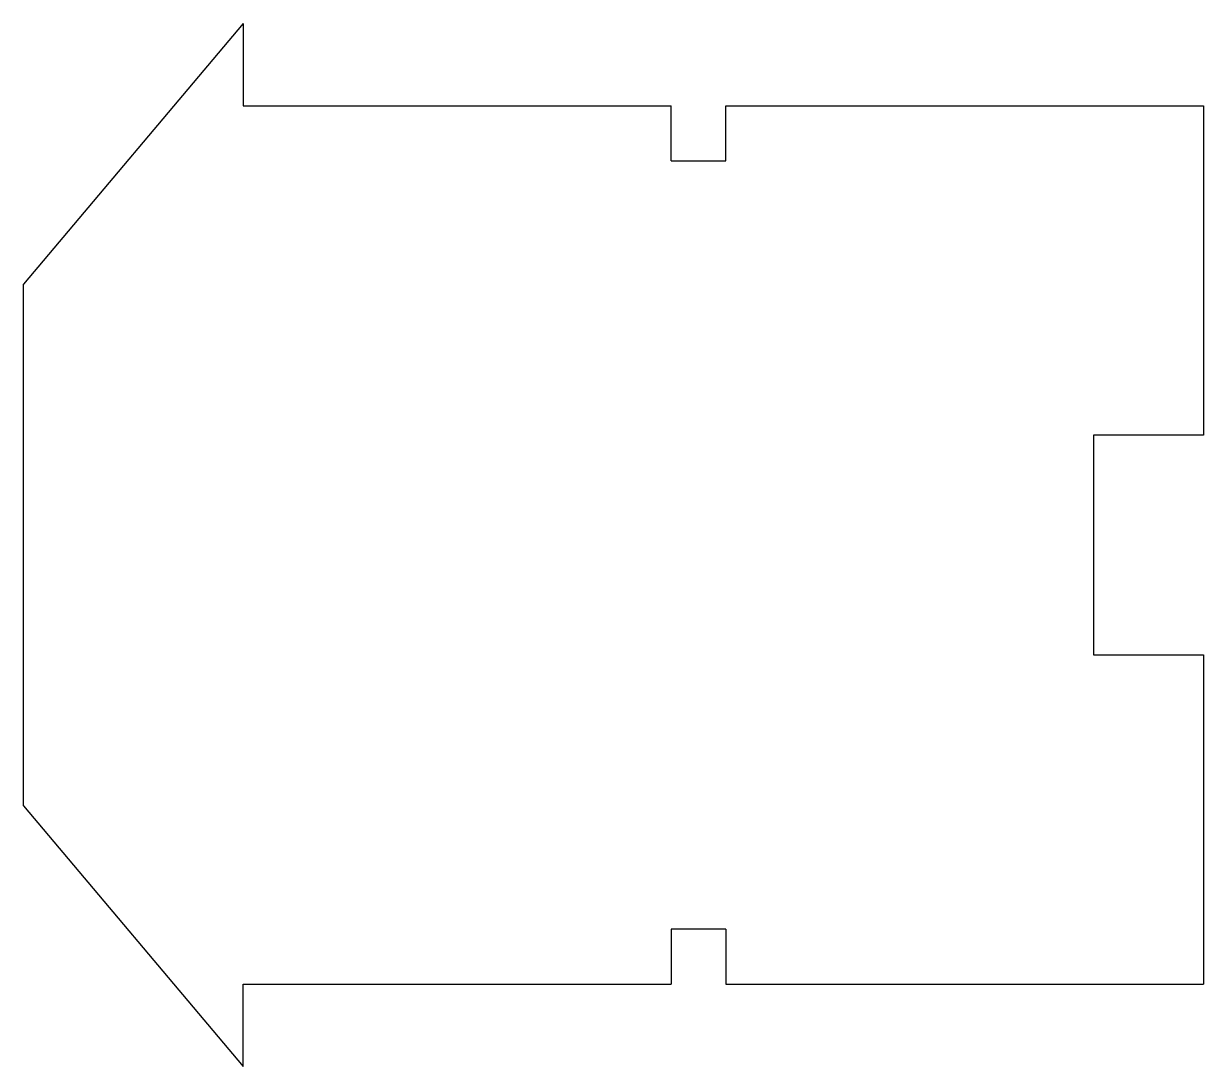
# Model space of a CAD drawing. Extents: x -114 to 101, y -94 to 96.
import ezdxf

# ---------------------------------------------------------------- set-up
doc = ezdxf.new("R2010")
doc.units = 0
doc.header["$MEASUREMENT"] = 0
doc.layers.add('MODELSKETCH_VISIBLE', color=7, linetype='CONTINUOUS')

msp = doc.modelspace()

# ---------------------------------------------------------------- linework, layer by layer
at = {"layer": 'MODELSKETCH_VISIBLE'}
for p, q in [((-74.28, 95.88), (-114.28, 48.38)), ((-74.28, 95.88), (-74.28, 80.88)), ((-74.28, 80.88), (3.72, 80.88)), ((3.72, 70.88), (3.72, 80.88)), ((13.72, 70.88), (13.72, 80.88)), ((13.72, 80.88), (100.72, 80.88)), ((100.72, 80.88), (100.72, 20.88)), ((3.72, 70.88), (13.72, 70.88)), ((-114.28, -46.62), (-114.28, 48.38)), ((80.72, 20.88), (80.72, -19.12)), ((100.72, 20.88), (80.72, 20.88)), ((80.72, -19.12), (100.72, -19.12)), ((100.72, -19.12), (100.72, -79.12)), ((-114.28, -46.62), (-74.28, -94.12)), ((13.72, -69.12), (3.72, -69.12)), ((3.72, -69.12), (3.72, -79.12)), ((13.72, -69.12), (13.72, -79.12)), ((-74.28, -94.12), (-74.28, -79.12)), ((-74.28, -79.12), (3.72, -79.12)), ((13.72, -79.12), (100.72, -79.12))]:
    msp.add_line(p, q, dxfattribs=at)

doc.saveas('drawing.dxf')
